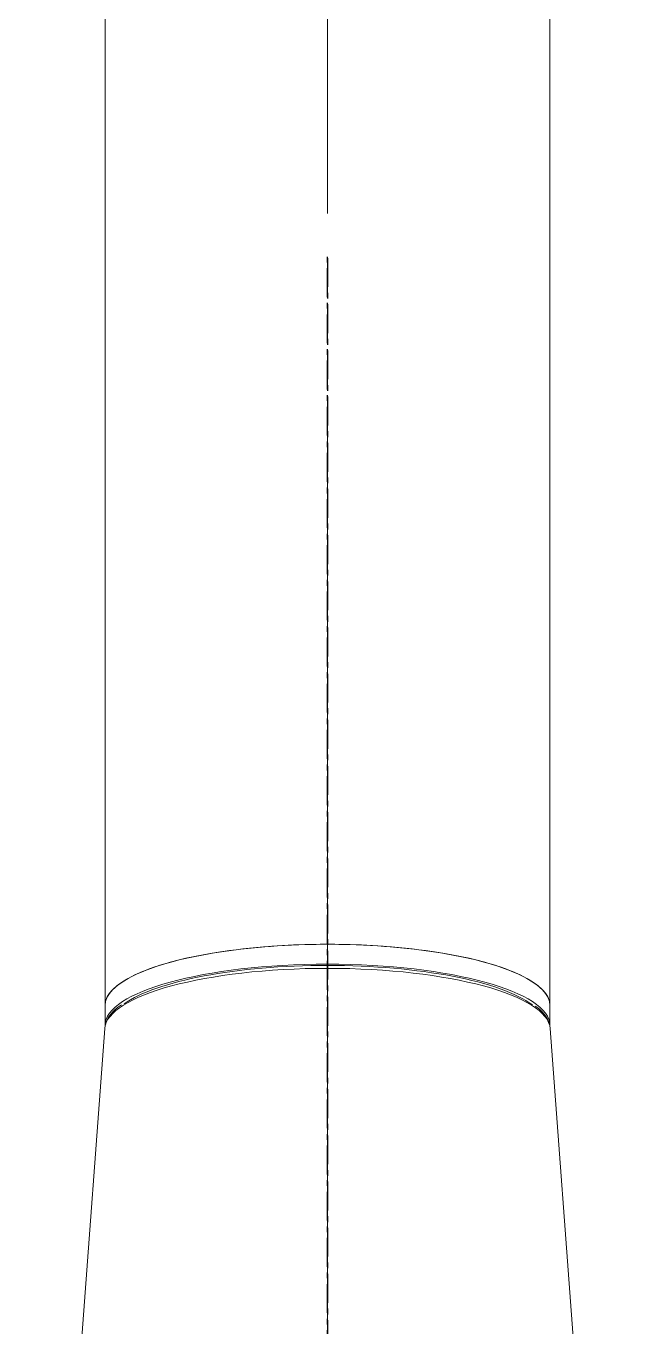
# Model space of a CAD drawing. Header units: inches. Extents: x 20229 to 21001, y -6726 to -5634.
# Drawn here: x 20366.4 to 20404.3, y -6061.1 to -5979.2 of the extents above; entities that cross this region are included whole.
import ezdxf

# ---------------------------------------------------------------- set-up
doc = ezdxf.new("R2010")
doc.units = ezdxf.units.IN
doc.header["$LTSCALE"] = 4.84
doc.header["$MEASUREMENT"] = 0
for name, pattern in [('CENTER', [0.6, 0.375, -0.075, 0.075, -0.075]), ('CENTER2', [28.575, 19.05, -3.175, 3.175, -3.175]), ('CENTERX2', [20.32, 12.7, -2.54, 2.54, -2.54])]:
    doc.linetypes.add(name, pattern=pattern)
doc.layers.get('0').update_dxf_attribs({"linetype": 'CONTINUOUS', "lineweight": 13})
doc.layers.add('2', color=1, linetype='CENTER2')
doc.layers.add('CENTER', color=1, linetype='CENTERX2', lineweight=15)

msp = doc.modelspace()

# ---------------------------------------------------------------- linework, layer by layer
at = {"linetype": 'Continuous'}
for p, q in [((20371.361, -5950.463), (20371.361, -6013.056)), ((20399.361, -5951.198), (20399.361, -6013.056)), ((20371.361, -6013.056), (20371.361, -6040.85)), ((20399.361, -6013.056), (20399.361, -6040.85)), ((20371.361, -6040.85), (20371.361, -6042.1)), ((20399.361, -6040.85), (20399.361, -6042.1)), ((20371.344, -6042.288), (20366.388, -6108.972)), ((20404.334, -6108.972), (20399.378, -6042.288))]:
    msp.add_line(p, q, dxfattribs=at)
for centre, major_axis, start_param, end_param in [((20385.361, -6040.85), (14, 0), 0, 3.141593), ((20385.361, -6040.85), (-14, 0), 4.712389, 6.283185), ((20385.361, -6040.85), (-14, 0), 3.141593, 4.712389), ((20385.361, -6042.1), (-14, 0), 3.141593, 6.283185), ((20385.361, -6042.368), (14.02, 0), 1.570796, 3.121172), ((20385.361, -6042.1), (-13.721, 0), 4.712389, 5.915914), ((20385.361, -6042.1), (-13.721, 0), 3.490997, 4.712389), ((20385.361, -6042.368), (14.02, 0), 0.02042, 1.570796)]:
    msp.add_ellipse(centre, major_axis=major_axis, ratio=0.275637, start_param=start_param, end_param=end_param, dxfattribs=at)
for points, knots in [([(20372.394, -6040.795), (20372.307, -6040.85), (20372.011, -6041.052), (20371.685, -6041.415), (20371.443, -6041.794), (20371.403, -6042.015), (20371.396, -6042.075)], [0, 0, 0, 0, 0.148091, 0.537402, 0.877801, 1, 1, 1, 1]), ([(20399.347, -6042.157), (20399.347, -6042.123), (20399.336, -6041.925), (20399.147, -6041.575), (20398.846, -6041.186), (20398.561, -6040.961), (20398.438, -6040.876)], [0, 0, 0, 0, 0.070915, 0.414888, 0.771488, 1, 1, 1, 1])]:
    msp.add_open_spline(points, degree=3, knots=knots, dxfattribs=at)
at = {"layer": '2', "linetype": 'CENTER'}
msp.add_open_spline([(20385.361, -6341.864), (20385.361, -6336.889), (20385.361, -6326.939), (20385.361, -6262.429), (20385.361, -6249.992), (20385.361, -6241.285), (20385.361, -6236.31), (20385.361, -6232.579), (20385.361, -6228.848), (20385.361, -6225.117), (20385.361, -6221.385), (20385.361, -6216.41), (20385.361, -6210.192), (20385.361, -5889.112), (20385.361, -6195.267), (20385.361, -6185.317), (20385.361, -6177.854), (20385.361, -6172.879)], degree=3, knots=[0, 0, 0, 0, 0.125, 0.25, 0.375001, 0.437501, 0.468751, 0.500001, 0.531251, 0.562501, 0.593751, 0.625001, 0.687501, 0.750001, 0.812501, 0.875001, 1, 1, 1, 1], dxfattribs=at)
at = {"layer": 'CENTER'}
msp.add_open_spline([(20385.365, -5908.95), (20385.365, -5988.547), (20385.365, -5993.547), (20385.365, -6413.1)], degree=1, knots=[-0.749312, -0.749312, 0, 0.050224, 0.989614, 0.989614], dxfattribs=at)

doc.saveas('drawing.dxf')
